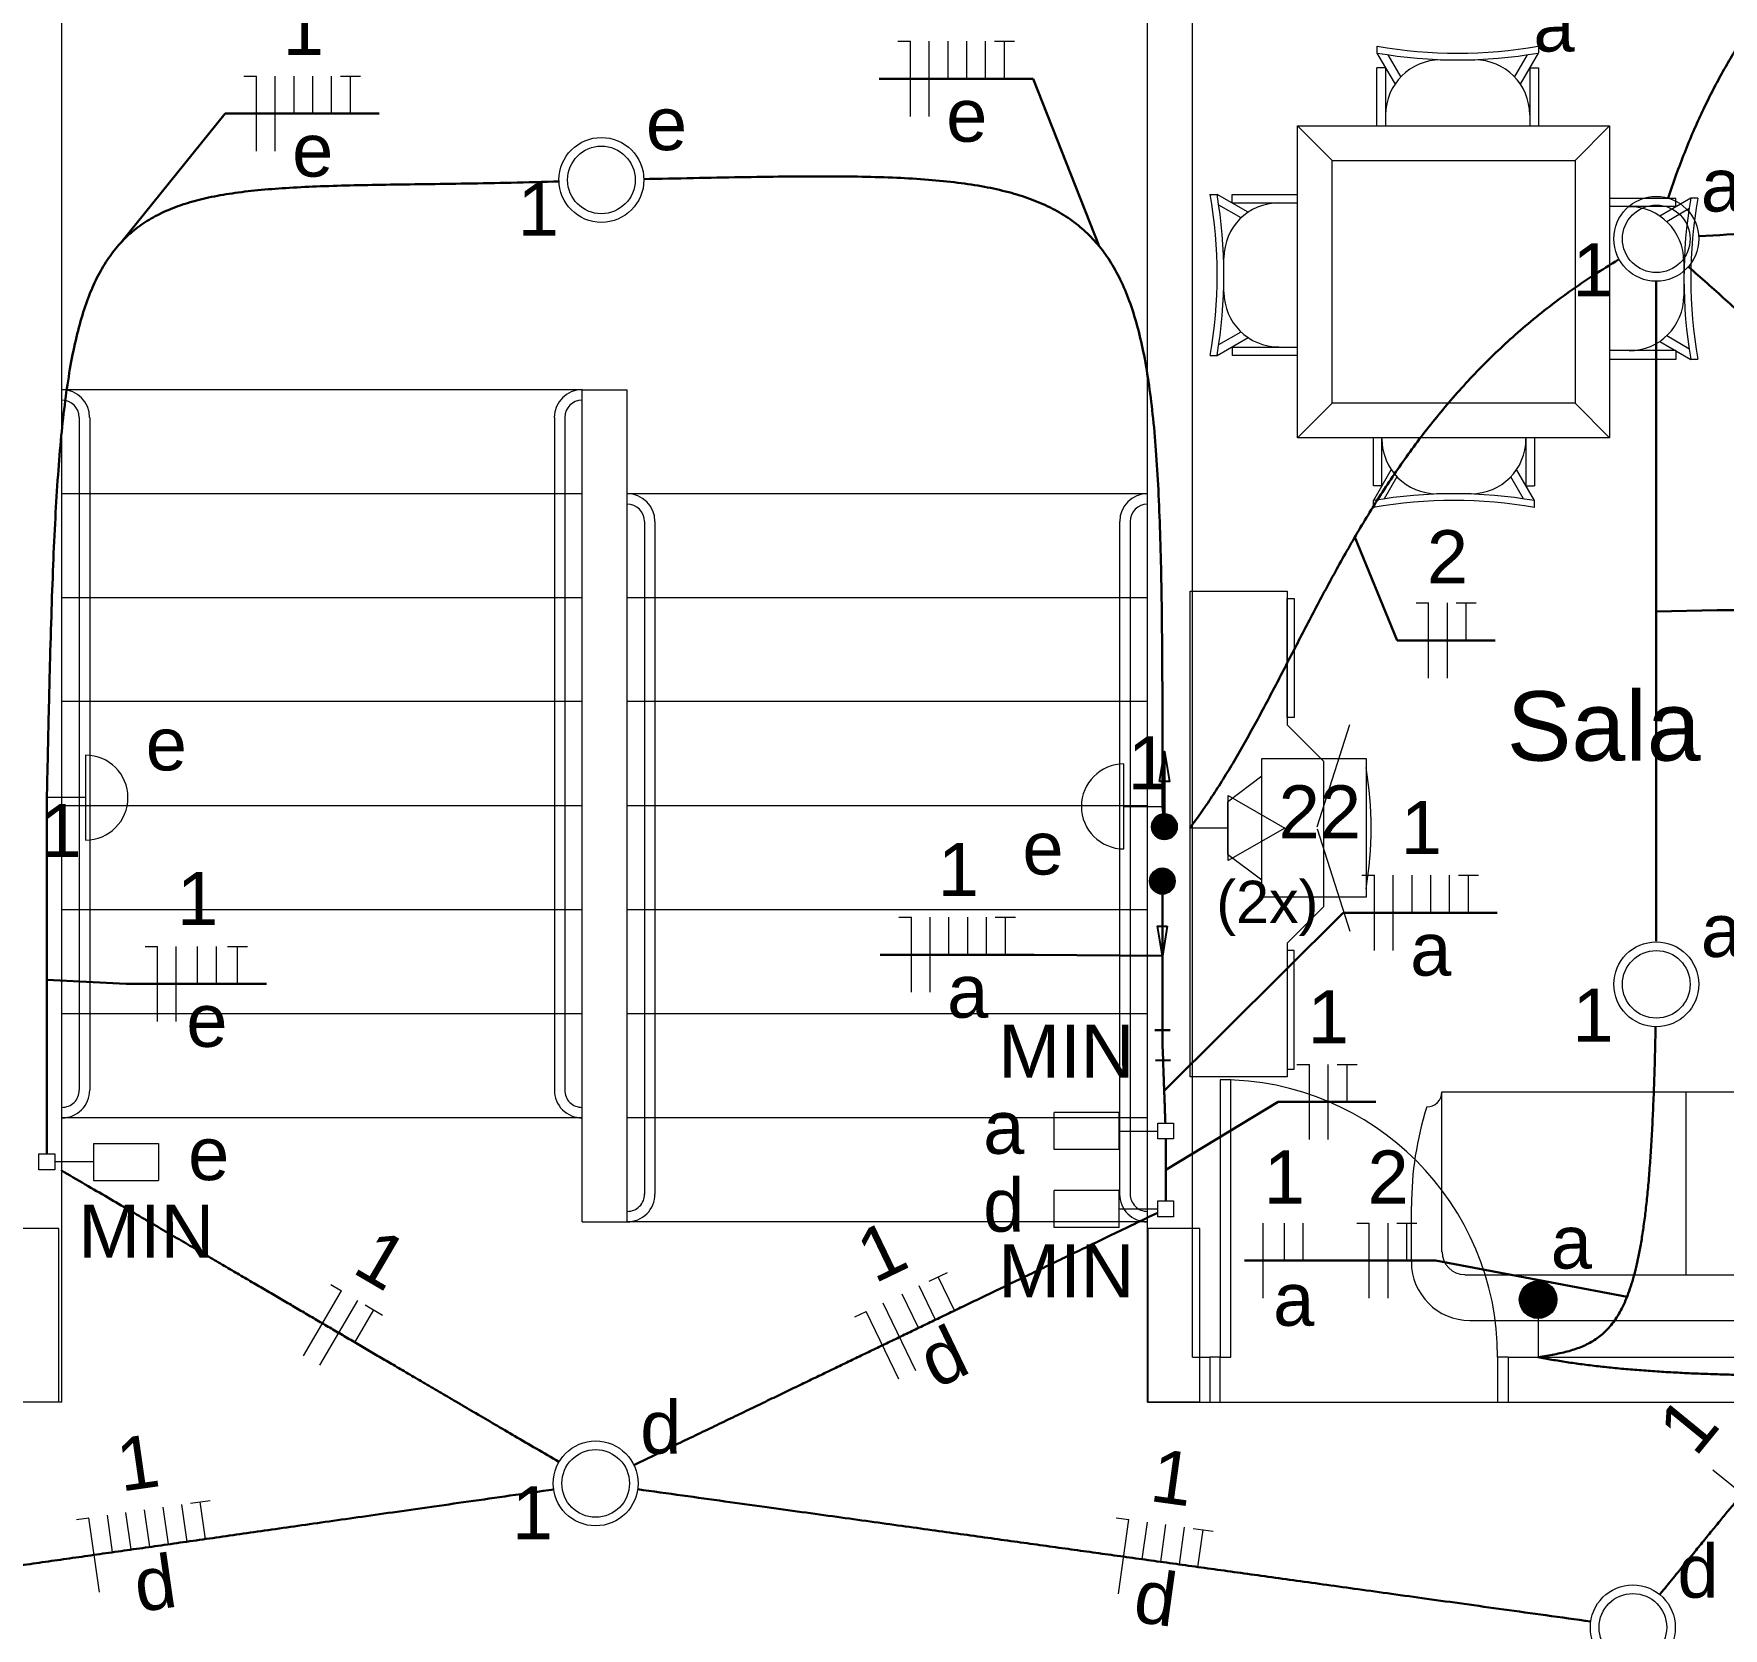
# Model space of a CAD drawing. Header units: inches. Extents: x -3 to 923, y -103 to 154.
# Drawn here: x 183.92 to 189.54, y 28.77 to 34.08 of the extents above; entities that cross this region are included whole.
import ezdxf
from ezdxf.enums import TextEntityAlignment as Align

# ---------------------------------------------------------------- set-up
doc = ezdxf.new("R2010")
doc.units = ezdxf.units.IN
doc.header["$LTSCALE"] = 10
doc.header["$MEASUREMENT"] = 0
for name, color, linetype, lineweight in [('BASE', 8, 'Continuous', 5), ('EL-Condutos', 4, 'Continuous', 30), ('EL-Fios', 9, 'Continuous', 20), ('EL-Textos fios', 2, 'Continuous', 30), ('EL-Textos pontos', 2, 'Continuous', 30), ('MOVEIS', 9, 'Continuous', 20), ('P-SIMBOL', 5, 'Continuous', 20), ('TEXTO', 2, 'Continuous', 20)]:
    doc.layers.add(name, color=color, linetype=linetype, lineweight=lineweight)
doc.styles.add('Arial', font='arial.ttf')
doc.dimstyles.get("Standard").update_dxf_attribs({"dimtxt": 0.18, "dimasz": 0.18, "dimexe": 0.18, "dimexo": 0.0625, "dimgap": 0.09, "dimtad": 0, "dimtih": 1, "dimtoh": 1, "dimdec": 4, "dimzin": 0, "dimdsep": 46, "dimtxsty": 'Standard', "dimcen": 0.09, "dimadec": 0, "dimazin": 0, "dimtfac": 1, "dimtdec": 4, "dimtofl": 0, "dimtmove": 0, "dimatfit": 3, "dimfxl": 0, "dimtolj": 1, "dimtzin": 0, "dimarcsym": 0})

msp = doc.modelspace()

# ---------------------------------------------------------------- hatches: boundary and pattern name
at = {"layer": 'P-SIMBOL', "linetype": 'Continuous'}
for points in [[(188.8654037048734, 29.86328041489283), (188.9279037048734, 29.86327691489283), (188.9279037048734, 29.92577691489283), (188.9182037048734, 29.92527341489282), (188.9012537048734, 29.91978041489283), (188.8907537048734, 29.91378341489283), (188.8827537048734, 29.90677991489282), (188.8747537048734, 29.89628191489282), (188.8686037048734, 29.88328141489282), (188.8657537048734, 29.87028091489282), (188.8659037048734, 29.86327691489283)], [(188.9904037048734, 29.86328041489283), (188.9279037048734, 29.86327691489283), (188.9279037048734, 29.92577691489283), (188.9375537048734, 29.92527341489282), (188.9545037048734, 29.91978041489283), (188.9650037048734, 29.91378341489283), (188.9730037048734, 29.90677991489282), (188.9810037048734, 29.89628191489282), (188.9871537048734, 29.88328141489282), (188.9900037048734, 29.87028091489282), (188.9898537048734, 29.86327691489283)], [(188.8654037048734, 29.86327341489282), (188.9279037048734, 29.86327691489283), (188.9279037048734, 29.80077691489283), (188.9182037048734, 29.80128041489283), (188.9012537048734, 29.80677341489282), (188.8907537048734, 29.81277041489282), (188.8827537048734, 29.81977391489282), (188.8747537048734, 29.83027241489282), (188.8686037048734, 29.84327291489283), (188.8657537048734, 29.85627291489283), (188.8659037048734, 29.86327691489283)], [(188.9904037048734, 29.86327341489282), (188.9279037048734, 29.86327691489283), (188.9279037048734, 29.80077691489283), (188.9375537048734, 29.80128041489283), (188.9545037048734, 29.80677341489282), (188.9650037048734, 29.81277041489282), (188.9730037048734, 29.81977391489282), (188.9810037048734, 29.83027241489282), (188.9871537048734, 29.84327291489283), (188.9900037048734, 29.85627291489283), (188.9898537048734, 29.86327691489283)]]:
    msp.add_hatch(color=256, dxfattribs=at).paths.add_polyline_path(points)

# ---------------------------------------------------------------- linework, layer by layer
at = {"layer": 'BASE'}
for p, q in [((184.0167787048734, 29.52226741489282), (184.0167787048734, 34.63376741489283)), ((187.6282787048734, 29.52226741489282), (187.6282787048734, 34.63376741489283)), ((187.7782787048734, 29.67226741489283), (187.7782787048734, 34.63376741489283)), ((185.7472787048734, 32.89126741489282), (184.0167787048734, 32.89126741489282)), ((185.7472787048734, 30.12226741489282), (185.7472787048734, 32.89126741489282)), ((185.7472787048734, 32.89126741489282), (185.8972787048734, 32.89126741489282)), ((185.8972787048734, 30.12226741489282), (185.8972787048734, 32.89126741489282)), ((184.0742787048734, 32.79926741489282), (184.0742787048734, 30.56076741489283)), ((184.1092787048734, 32.79926741489282), (184.1092787048734, 30.56076741489283)), ((185.6552787048734, 32.79926741489282), (185.6552787048734, 30.56076741489283)), ((185.6897787048734, 32.79926741489282), (185.6897787048734, 30.56076741489283)), ((185.7472787048734, 32.54526741489283), (184.0167787048734, 32.54526741489283)), ((187.6282787048734, 32.54526741489283), (185.8972787048734, 32.54526741489283)), ((185.9552787048734, 32.45276741489283), (185.9552787048734, 30.21476741489283)), ((185.9897787048734, 32.45276741489283), (185.9897787048734, 30.21476741489283)), ((187.5357787048734, 32.45276741489283), (187.5357787048734, 30.21476741489283)), ((187.5702787048734, 32.45276741489283), (187.5702787048734, 30.21476741489283)), ((185.7472787048734, 32.19926741489282), (184.0167787048734, 32.19926741489282)), ((187.6282787048734, 32.19926741489282), (185.8972787048734, 32.19926741489282)), ((185.7472787048734, 31.85326741489283), (184.0167787048734, 31.85326741489283)), ((187.6282787048734, 31.85326741489283), (185.8972787048734, 31.85326741489283)), ((185.7472787048734, 31.50676741489282), (184.0167787048734, 31.50676741489282)), ((187.6282787048734, 31.50676741489282), (185.8972787048734, 31.50676741489282)), ((185.7472787048734, 31.16076741489282), (184.0167787048734, 31.16076741489282)), ((187.6282787048734, 31.16076741489282), (185.8972787048734, 31.16076741489282)), ((185.7472787048734, 30.81476741489283), (184.0167787048734, 30.81476741489283)), ((187.6282787048734, 30.81476741489283), (185.8972787048734, 30.81476741489283)), ((185.7472787048734, 30.46826741489282), (184.0167787048734, 30.46826741489282)), ((187.6282787048734, 30.46826741489282), (185.8972787048734, 30.46826741489282)), ((185.7472787048734, 30.12226741489282), (185.8972787048734, 30.12226741489282)), ((187.6282787048734, 30.12226741489282), (185.8972787048734, 30.12226741489282)), ((187.7782787048734, 29.67226741489283), (187.8357787048734, 29.67226741489283)), ((187.8357787048734, 29.67226741489283), (187.8357787048734, 29.52226741489282)), ((188.8282787048734, 29.67226741489283), (190.8647787048734, 29.67226741489283)), ((188.8282787048734, 29.67226741489283), (188.8282787048734, 29.52226741489282)), ((184.0167787048734, 29.52226741489282), (183.8092787048734, 29.52226741489282)), ((187.6282787048734, 29.52226741489282), (187.8357787048734, 29.52226741489282)), ((187.8357787048734, 29.52226741489282), (188.8282787048734, 29.52226741489282)), ((188.8282787048734, 29.52226741489282), (190.8647787048734, 29.52226741489282))]:
    msp.add_line(p, q, dxfattribs=at)
at = {"layer": 'BASE', "linetype": 'Continuous'}
msp.add_lwpolyline([(187.8702787048734, 29.67226741489283), (187.9052787048734, 29.67226741489283), (187.9052787048734, 30.59526741489282), (187.8702787048734, 30.59526741489282), (187.8702787048734, 29.67226741489283), (187.8702787048734, 29.67226741489283)], close=True, dxfattribs=at)
at = {"layer": 'BASE'}
for points in [[(183.8332787048734, 29.52326741489282), (183.9197787048734, 29.52326741489282), (184.0062787048734, 29.52326741489282), (184.0062787048734, 29.81176741489283), (184.0062787048734, 30.10026741489283), (183.9197787048734, 30.10026741489283), (183.8332787048734, 30.10026741489283), (183.8332787048734, 29.81176741489283), (183.8332787048734, 29.52326741489282), (183.8332787048734, 29.52326741489282)], [(187.6292787048734, 29.52326741489282), (187.7157787048734, 29.52326741489282), (187.8022787048734, 29.52326741489282), (187.8022787048734, 29.81176741489283), (187.8022787048734, 30.10026741489283), (187.7157787048734, 30.10026741489283), (187.6292787048734, 30.10026741489283), (187.6292787048734, 29.81176741489283), (187.6292787048734, 29.52326741489282), (187.6292787048734, 29.52326741489282)]]:
    msp.add_lwpolyline(points, close=True, dxfattribs=at)
at = {"layer": 'BASE', "linetype": 'Continuous'}
for points in [[(187.8357787048734, 29.52226741489282), (187.8702787048734, 29.52226741489282), (187.8702787048734, 29.67226741489283), (187.8357787048734, 29.67226741489283)], [(188.8282787048734, 29.67226741489283), (188.7932787048734, 29.67226741489283), (188.7932787048734, 29.52226741489282), (188.8282787048734, 29.52226741489282)]]:
    msp.add_lwpolyline(points, dxfattribs=at)
at = {"layer": 'BASE'}
for centre, radius, start, end in [((184.0167787048734, 32.79926741489282), 0.092304, 0, 90), ((185.7472787048734, 32.79926741489282), 0.092304, 90, 180), ((184.0167787048734, 32.79926741489282), 0.05769, 2.442665995363981e-11, 90), ((185.7472787048734, 32.79926741489282), 0.05769, 90, 180), ((185.8972787048734, 32.45276741489283), 0.092304, 0, 90), ((187.6282787048734, 32.45276741489283), 0.092304, 90, 180), ((185.8972787048734, 32.45276741489283), 0.05769, 2.442665995363981e-11, 90), ((187.6282787048734, 32.45276741489283), 0.05769, 90, 180), ((184.0172787048734, 30.56026741489283), 0.0571115, 269.4169999999993, 0.583318999999998), ((184.0172787048734, 30.56026741489283), 0.0920005, 269.8100000000005, 0.1895310000000062), ((185.7472787048734, 30.56026741489283), 0.0920005, 179.8099999999999, 270.1899999999995), ((185.7467787048734, 30.56026741489283), 0.0571115, 179.417, 270.5830000000008), ((185.8977787048734, 30.21426741489282), 0.0920005, 269.8100000000005, 0.1895310000000062), ((185.8982787048734, 30.21426741489282), 0.0571115, 269.4169999999993, 0.583318999999998), ((187.6277787048734, 30.21426741489282), 0.0920005, 179.8099999999999, 270.1899999999995), ((187.6277787048734, 30.21426741489282), 0.0571115, 179.417, 270.5830000000008)]:
    msp.add_arc(centre, radius, start, end, dxfattribs=at)
at = {"layer": 'BASE', "linetype": 'Continuous'}
msp.add_arc((187.8702787048734, 29.67226741489283), 0.92304, 0, 90, dxfattribs=at)
at = {"layer": 'EL-Condutos'}
for p, q in [((187.6847237048734, 31.43720241489282), (187.6847237048734, 31.68720241489282)), ((187.6782787048734, 31.50454241489282), (187.6847237048734, 31.43720241489282)), ((187.6782437048734, 30.75965741489281), (187.6779037048734, 31.25621241489281)), ((187.6779037048734, 31.25621241489281), (187.6779037048734, 31.00621241489281))]:
    msp.add_line(p, q, dxfattribs=at)
at = {"layer": 'EL-Condutos', "linetype": 'Continuous'}
for p, q in [((187.6532437048734, 30.75964241489282), (187.7032437048734, 30.75967741489282)), ((187.6782787048734, 30.70965741489282), (187.6782437048734, 30.75965741489281)), ((187.6782787048734, 30.70965741489282), (187.6801287048734, 30.65969241489282)), ((187.7051137048734, 30.66061741489283), (187.6551437048734, 30.65876741489282))]:
    msp.add_line(p, q, dxfattribs=at)
at = {"layer": 'EL-Condutos', "const_width": 0.0416666499999999}
for points in [[(187.7055570298734, 31.43720241489282, 1), (187.6638903798734, 31.43720241489282, 1)], [(187.6987370298734, 31.25621241489281, 1), (187.6570703798734, 31.25621241489281, 1)]]:
    msp.add_lwpolyline(points, format="xyb", close=True, dxfattribs=at)
at = {"layer": 'EL-Condutos'}
for centre in [(187.6847237048734, 31.43720241489282), (187.6779037048734, 31.25621241489281)]:
    msp.add_circle(centre, 0.0416666499999999, dxfattribs=at)
at = {"layer": 'EL-Condutos', "linetype": 'Continuous'}
for points in [[(189.3610504509946, 33.52931113616396), (189.3875492821994, 33.60706474523707), (189.4154783001439, 33.68111336599883), (189.4447079458976, 33.7516024768792), (189.4751086605304, 33.81867755630816), (189.5065508851119, 33.88248408271571), (189.5389050607119, 33.9431675345318), (189.5720416284001, 34.00087339018641), (189.6058310292462, 34.05574712810953), (189.64014370432, 34.10793422673112), (189.6748500946912, 34.15758016448117), (189.7098206414296, 34.20483041978966), (189.7449257856048, 34.24983047108655), (189.7800359682865, 34.29272579680182), (189.8150216305446, 34.33366187536546), (189.8497532134488, 34.37278418520743), (189.8841011580687, 34.41023820475773), (189.9179359054741, 34.4461694124463), (189.9511278967347, 34.48072328670315), (189.9835475729203, 34.51404530595823), (190.0150653751005, 34.54628094864155), (190.0455517443452, 34.57757569318306), (190.0748771217241, 34.60807501801274), (190.1029119483068, 34.63792440156057), (190.1295266651631, 34.66726932225653), (190.1545917133627, 34.69625525853059), (190.1779775339754, 34.72502768881273), (190.1995545680709, 34.75373209153293), (190.2191932567189, 34.78251394512116), (190.2367640409891, 34.8115187280074), (190.2521373619514, 34.84089191862163)], [(185.6718576171978, 33.58451004847868), (185.5117958858231, 33.58024606848278), (185.3623815578005, 33.57740068399667), (185.2232365918913, 33.57534834396606), (185.0939829468566, 33.57346349733665), (184.9742425814577, 33.57112059305413), (184.863637454456, 33.5676940800642), (184.7617895246127, 33.56255840731255), (184.6683207506891, 33.55508802374487), (184.5828530914465, 33.54465737830688), (184.5050085056461, 33.53064091994426), (184.4344089520492, 33.51241309760272), (184.3706763894171, 33.48934836022794), (184.313432776511, 33.46082115676562), (184.2623000720924, 33.42620593616145), (184.2169002349223, 33.38487714736115), (184.1768552237621, 33.33620923931039), (184.1417869973731, 33.27957666095489), (184.1113175145166, 33.21435386124034), (184.0850687339538, 33.13991528911242), (184.0626626144459, 33.05563539351684), (184.0437211147544, 32.96088862339928), (184.0278661936404, 32.85504942770547), (184.0147198098652, 32.73749225538108), (184.0039039221901, 32.60759155537181), (183.9950404893765, 32.46472177662338), (183.9877514701854, 32.30825736808144), (183.9816588233784, 32.13757277869173), (183.9763845077165, 31.95204245739993), (183.9715504819611, 31.75104085315172), (183.9667787048734, 31.53394241489282)], [(185.9511358094961, 33.592133293302), (186.1181569243046, 33.59551584003447), (186.2740475626763, 33.59850164007652), (186.4191915341433, 33.60059402286903), (186.5539726482382, 33.60129631785287), (186.678774714493, 33.60011185446891), (186.7939815424402, 33.59654396215802), (186.8999769416121, 33.59009597036111), (186.9971447215409, 33.58027120851901), (187.085868691759, 33.56657300607259), (187.1665326617986, 33.54850469246276), (187.2395204411922, 33.52556959713039), (187.3052158394719, 33.49727104951631), (187.3640026661701, 33.46311237906146), (187.4162647308191, 33.42259691520667), (187.4623858429512, 33.3752279873928), (187.5027498120988, 33.32050892506078), (187.537740447794, 33.25794305765145), (187.5677415595693, 33.18703371460568), (187.5931369569568, 33.10728422536434), (187.6143104494891, 33.01819791936833), (187.6316458466982, 32.9192781260585), (187.6455269581166, 32.81002817487574), (187.6563375932766, 32.68995139526092), (187.6644615617104, 32.5585511166549), (187.6702826729504, 32.41533066849857), (187.6741847365288, 32.25979338023281), (187.676551561978, 32.09144258129848), (187.6777669588303, 31.90978160113644), (187.678214736618, 31.71431376918761), (187.6782787048734, 31.50454241489282)], [(189.4631631325368, 33.4020356367281), (189.6489264022549, 33.41266767079214), (189.825997903122, 33.4220029231481), (189.9946802186572, 33.43005733503681), (190.1552759323795, 33.43684684769912), (190.3080876278081, 33.44238740237583), (190.4534178884619, 33.44669494030779), (190.59156929786, 33.44978540273582), (190.7228444395215, 33.45167473090076), (190.8475458969654, 33.45237886604344), (190.9659762537108, 33.45191374940468), (191.0784380932767, 33.45029532222533), (191.1852339991822, 33.44753952574619), (191.2866665549463, 33.44366230120813), (191.3830383440882, 33.43867958985195), (191.4746519501267, 33.43260733291849), (191.5618099565812, 33.42546147164858), (191.6448149469704, 33.41725794728305), (191.7239695048136, 33.40801270106275), (191.7995762136297, 33.39774167422847), (191.8719376569379, 33.38646080802107), (191.9413564182572, 33.37418604368138), (192.0081350811066, 33.36093332245022), (192.0725762290052, 33.34671858556842), (192.134982445472, 33.33155777427682), (192.1956563140262, 33.31546682981624), (192.2549004181867, 33.29846169342753), (192.3130173414726, 33.28055830635149), (192.370309667403, 33.26177260982898), (192.4270799794969, 33.24212054510081), (192.4836308612734, 33.22161805340782)], [(189.195854016803, 33.32425056843321), (189.1118249513324, 33.27204375748572), (189.0322972462424, 33.21777894559082), (188.9570581441159, 33.16159651491282), (188.8858948875358, 33.10363684761601), (188.8185947190851, 33.04404032586466), (188.7549448813465, 32.98294733182306), (188.6947326169032, 32.92049824765549), (188.6377451683379, 32.85683345552626), (188.5837697782336, 32.79209333759962), (188.5325936891732, 32.72641827603989), (188.4840041437396, 32.65994865301133), (188.4377883845158, 32.59282485067823), (188.3937336540846, 32.52518725120489), (188.351627195029, 32.45717623675559), (188.3112562499318, 32.38893218949461), (188.272408061376, 32.32059549158623), (188.2348698719446, 32.25230652519475), (188.1984289242203, 32.18420567248445), (188.1628724607862, 32.11643331561962), (188.1279877242251, 32.04912983676454), (188.09356195712, 31.98243561808349), (188.0593824020538, 31.91649104174076), (188.0252363016094, 31.85143648990064), (187.9909108983697, 31.78741234472741), (187.9561934349176, 31.72455898838537), (187.920871153836, 31.66301680303879), (187.8847312977079, 31.60292617085196), (187.8475611091161, 31.54442747398917), (187.8091478306437, 31.48766109461469), (187.7692787048734, 31.43276741489283)], [(189.4281330726453, 33.30016613891211), (189.5517206032933, 33.19046637646315), (189.6681259935324, 33.08478598108118), (189.7775592805031, 32.98305036396701), (189.8802305013459, 32.88518493632145), (189.9763496932015, 32.79111510934533), (190.0661268932104, 32.70076629423946), (190.1497721385132, 32.61406390220464), (190.2274954662504, 32.53093334444171), (190.2995069135626, 32.45130003215146), (190.3660165175903, 32.37508937653473), (190.4272343154742, 32.30222678879232), (190.4833703443547, 32.23263768012505), (190.5346346413724, 32.16624746173373), (190.5812372436679, 32.10298154481919), (190.6233881883818, 32.04276534058224), (190.6612975126546, 31.98552426022368), (190.6951752536269, 31.93118371494435), (190.7252314484392, 31.87966911594505), (190.751676134232, 31.83090587442659), (190.7747193481461, 31.7848194015898), (190.7945711273219, 31.74133510863549), (190.8114415088999, 31.70037840676447), (190.8255405300208, 31.66187470717757), (190.837078227825, 31.62574942107559), (190.8462646394533, 31.59192795965935), (190.853309802046, 31.56033573412967), (190.8584237527438, 31.53089815568736), (190.8618165286873, 31.50354063553324), (190.863698167017, 31.47818858486812), (190.8642787048734, 31.45476741489282)], [(189.3210287048734, 31.05569238289283), (189.3210287048734, 31.15789488443119), (189.3210287048734, 31.25408755850646), (189.3210287048734, 31.34469967850882), (189.3210287048734, 31.43016051782853), (189.3210287048734, 31.51089934985579), (189.3210287048734, 31.58734544798083), (189.3210287048734, 31.65992808559386), (189.3210287048734, 31.72907653608512), (189.3210287048734, 31.79522007284482), (189.3210287048734, 31.8587879692632), (189.3210287048734, 31.92020949873046), (189.3210287048734, 31.97991393463683), (189.3210287048734, 32.03833055037253), (189.3210287048734, 32.09588861932779), (189.3210287048734, 32.15301741489283), (189.3210287048734, 32.21014621045786), (189.3210287048734, 32.26770427941312), (189.3210287048734, 32.32612089514883), (189.3210287048734, 32.38582533105519), (189.3210287048734, 32.44724686052245), (189.3210287048734, 32.51081475694082), (189.3210287048734, 32.57695829370053), (189.3210287048734, 32.64610674419178), (189.3210287048734, 32.71868938180482), (189.3210287048734, 32.79513547992986), (189.3210287048734, 32.87587431195712), (189.3210287048734, 32.96133515127683), (189.3210287048734, 33.05194727127919), (189.3210287048734, 33.14813994535445), (189.3210287048734, 33.25034244689282)], [(183.9667787048734, 30.34852564819505), (183.9667787048734, 30.4046078681599), (183.9667787048734, 30.4571445312382), (183.9667787048734, 30.50639309245788), (183.9667787048734, 30.55261100684687), (183.9667787048734, 30.5960557294331), (183.9667787048734, 30.63698471524451), (183.9667787048734, 30.67565541930902), (183.9667787048734, 30.71232529665457), (183.9667787048734, 30.74725180230908), (183.9667787048734, 30.78069239130051), (183.9667787048734, 30.81290451865675), (183.9667787048734, 30.84414563940577), (183.9667787048734, 30.87467320857547), (183.9667787048734, 30.90474468119382), (183.9667787048734, 30.93461751228871), (183.9667787048734, 30.9645491568881), (183.9667787048734, 30.9947970700199), (183.9667787048734, 31.02561870671207), (183.9667787048734, 31.05727152199252), (183.9667787048734, 31.09001297088919), (183.9667787048734, 31.12410050843), (183.9667787048734, 31.15979158964291), (183.9667787048734, 31.19734366955582), (183.9667787048734, 31.23701420319668), (183.9667787048734, 31.2790606455934), (183.9667787048734, 31.32374045177394), (183.9667787048734, 31.37131107676623), (183.9667787048734, 31.42202997559818), (183.9667787048734, 31.47615460329773), (183.9667787048734, 31.53394241489282)], [(189.3187731458394, 30.77302394090907), (189.3165727974181, 30.6774693284097), (189.3138832860238, 30.58779293902922), (189.3106770074459, 30.50379990941597), (189.3069263574737, 30.4252953762183), (189.3026037318967, 30.35208447608453), (189.2976815265042, 30.283972345663), (189.2921321370857, 30.22076412160205), (189.2859279594305, 30.16226494055001), (189.2790413893281, 30.10827993915522), (189.2714448225678, 30.05861425406602), (189.2631106549389, 30.01307302193074), (189.2540112822311, 29.97146137939772), (189.2441191002335, 29.9335844631153), (189.2334065047356, 29.8992474097318), (189.2218458915268, 29.86825535589557), (189.2094096563965, 29.84041343825495), (189.196070195134, 29.81552679345826), (189.1817999035289, 29.79340055815385), (189.1665711773704, 29.77383986899005), (189.150356412448, 29.7566498626152), (189.133128004551, 29.74163567567764), (189.1148583494688, 29.72860244482569), (189.0955198429909, 29.7173553067077), (189.0750848809067, 29.70769939797201), (189.0535258590054, 29.69943985526695), (189.0308151730766, 29.69238181524084), (189.0069252189096, 29.68633041454205), (188.9818283922938, 29.68109078981889), (188.9554970890186, 29.6764680777197), (188.9279037048734, 29.67226741489283)], [(187.6878738005746, 30.45049352104083), (187.6868047696502, 30.47937232330393), (187.6859010099554, 30.50378624907036), (187.6851508054426, 30.52405181462136), (187.6845424400644, 30.54048553623825), (187.6840641977732, 30.55340393020231), (187.6837043625217, 30.5631235127948), (187.6834512182621, 30.56996080029704), (187.6832930489472, 30.57423230899029), (187.6832181385294, 30.57625455515584), (187.6832147709611, 30.576344055075), (187.683271230195, 30.57481732502903), (187.6833758001835, 30.57199088129923), (187.683516764879, 30.56818124016688), (187.6836824082343, 30.56370491791326), (187.6838610142017, 30.55887843081966), (187.6840408667337, 30.55401829516737), (187.6842102497828, 30.54944102723768), (187.6843574473016, 30.54546314331186), (187.6844707432426, 30.54240115967121), (187.6845384215582, 30.54057159259702), (187.6845487662011, 30.54029095837056), (187.6844900611236, 30.54187577327313), (187.6843505902783, 30.54564255358601), (187.6841186376177, 30.55190781559048), (187.6837824870944, 30.56098807556783), (187.6833304226607, 30.57319984979935), (187.6827507282693, 30.58885965456632), (187.6820316878726, 30.60828400615003), (187.6811615854231, 30.63178942083178), (187.6801287048734, 30.65969241489282)], [(187.6888387048734, 30.39790715512123), (187.6888387048734, 30.3886145678461), (187.6888387048734, 30.37982300221095), (187.6888387048734, 30.37149667095579), (187.6888387048734, 30.3635997868206), (187.6888387048734, 30.3560965625454), (187.6888387048734, 30.34895121087018), (187.6888387048734, 30.34212794453497), (187.6888387048734, 30.33559097627972), (187.6888387048734, 30.32930451884447), (187.6888387048734, 30.32323278496921), (187.6888387048734, 30.31733998739394), (187.6888387048734, 30.31159033885866), (187.6888387048734, 30.30594805210339), (187.6888387048734, 30.30037733986811), (187.6888387048734, 30.29484241489283), (187.6888387048734, 30.28930748991755), (187.6888387048734, 30.28373677768226), (187.6888387048734, 30.27809449092697), (187.6888387048734, 30.2723448423917), (187.6888387048734, 30.26645204481643), (187.6888387048734, 30.26038031094117), (187.6888387048734, 30.25409385350592), (187.6888387048734, 30.24755688525069), (187.6888387048734, 30.24073361891546), (187.6888387048734, 30.23358826724024), (187.6888387048734, 30.22608504296504), (187.6888387048734, 30.21818815882986), (187.6888387048734, 30.20986182757468), (187.6888387048734, 30.20107026193955), (187.6888387048734, 30.19177767466442)], [(185.6704766931291, 29.3231913692067), (185.5950319240914, 29.36740605777726), (185.5240844035234, 29.40898511828239), (185.4573019079412, 29.448123251986), (185.3943522138609, 29.48501516015206), (185.3349030977986, 29.51985554404447), (185.2786223362706, 29.55283910492716), (185.2251777057929, 29.58416054406405), (185.1742369828818, 29.61401456271908), (185.1254679440533, 29.64259586215617), (185.0785383658236, 29.67009914363925), (185.0331160247088, 29.69671910843225), (184.9888686972252, 29.72265045779909), (184.9454641598888, 29.7480878930037), (184.9025701892159, 29.77322611531), (184.8598545617224, 29.79825982598193), (184.8169850539246, 29.82338372628342), (184.7736294423387, 29.84879251747837), (184.7294555034808, 29.87468090083074), (184.684131013867, 29.90124357760445), (184.6373237500134, 29.9286752490634), (184.5887014884363, 29.95717061647154), (184.5379320056518, 29.98692438109281), (184.4846830781759, 30.01813124419111), (184.428622482525, 30.05098590703037), (184.3694179952151, 30.08568307087454), (184.3067373927623, 30.12241743698752), (184.2402484516828, 30.16138370663326), (184.1696189484927, 30.20277658107567), (184.0945166597083, 30.24679076157868), (184.0146093618456, 30.29362094940623)], [(187.6627559192069, 30.1526918077963), (187.5839035460268, 30.11470399905015), (187.5090015806553, 30.07861933703177), (187.4377804947471, 30.04430797388406), (187.3699707599568, 30.01164006174993), (187.305302847939, 29.9804857527723), (187.2435072303483, 29.95071519909405), (187.1843143788392, 29.92219855285812), (187.1274547650664, 29.89480596620741), (187.0726588606844, 29.86840759128482), (187.0196571373479, 29.84287358023326), (186.9681800667115, 29.81807408519565), (186.9179581204297, 29.79387925831489), (186.8687217701572, 29.77015925173387), (186.8202014875484, 29.74678421759553), (186.7721277442582, 29.72362430804276), (186.7242310119409, 29.70054967521848), (186.6762417622513, 29.67743047126558), (186.6278904668439, 29.654136848327), (186.5789075973733, 29.6305389585456), (186.5290236254941, 29.60650695406433), (186.4779690228609, 29.58191098702609), (186.4254742611283, 29.55662120957378), (186.371269811951, 29.5305077738503), (186.3150861469834, 29.50344083199857), (186.2566537378802, 29.47529053616151), (186.1957030562959, 29.44592703848201), (186.1319645738853, 29.41522049110299), (186.0651687623028, 29.38304104616735), (185.9950460932031, 29.34925885581799), (185.9213270382408, 29.31374407219784)], [(188.9279037048734, 29.67226741489283), (188.9739954706141, 29.66348196155949), (189.022922497466, 29.65544137489282), (189.0744248798734, 29.64813076489283), (189.1282427122808, 29.64153524155949), (189.1841160891327, 29.63563991489282), (189.2417851048734, 29.63042989489282), (189.3009898539475, 29.62589029155949), (189.3614704307993, 29.62200621489282), (189.4229669298734, 29.61876277489283), (189.4852194456141, 29.61614508155949), (189.547968072466, 29.61413824489282), (189.6109529048734, 29.61272737489283), (189.6739140372808, 29.61189758155949), (189.7365915641327, 29.61163397489283), (189.7987255798734, 29.61192166489283), (189.8600561789475, 29.61274576155949), (189.9203234557993, 29.61409137489283), (189.9792675048734, 29.61594361489282), (190.0366284206141, 29.61828759155949), (190.092146297466, 29.62110841489282), (190.1455612298734, 29.62439119489283), (190.1966133122808, 29.62812104155949), (190.2450426391327, 29.63228306489282), (190.2905893048734, 29.63686237489283), (190.3329934039475, 29.64184408155949), (190.3719950307993, 29.64721329489283), (190.4073342798734, 29.65295512489283), (190.4387512456141, 29.65905468155949), (190.465986022466, 29.66549707489283), (190.4887787048734, 29.67226741489283)], [(189.3329792358852, 28.88259077251664), (189.3557868454519, 28.91046821735472), (189.3773555995946, 28.93683138057544), (189.3977834401768, 28.96179996640547), (189.4171683090621, 28.9854936790714), (189.4356081481139, 29.00803222279987), (189.4532008991957, 29.02953530181753), (189.4700445041709, 29.05012262035098), (189.486236904903, 29.06991388262688), (189.5018760432556, 29.08902879287183), (189.517059861092, 29.10758705531248), (189.5318863002759, 29.12570837417545), (189.5464533026705, 29.14351245368736), (189.5608588101395, 29.16111899807487), (189.5752007645463, 29.17864771156459), (189.5895771077543, 29.19621829838316), (189.6040857816271, 29.2139504627572), (189.6188247280281, 29.23196390891333), (189.6338918888208, 29.25037834107819), (189.6493852058687, 29.26931346347843), (189.6654026210353, 29.28888898034064), (189.682042076184, 29.30922459589149), (189.6994015131783, 29.33044001435758), (189.7175788738816, 29.35265493996556), (189.7366721001576, 29.37598907694203), (189.7567791338696, 29.40056212951366), (189.7779979168811, 29.42649380190706), (189.8004263910557, 29.45390379834885), (189.8241624982566, 29.48291182306568), (189.8493041803476, 29.51363758028415), (189.875949379192, 29.54620077423094)], [(182.5308261591404, 28.78670900923134), (182.6780185706313, 28.80769204160974), (182.8163014623516, 28.82740497731101), (182.9463112281459, 28.84593853805731), (183.0686842618587, 28.86338344557083), (183.1840569573346, 28.87983042157371), (183.2930657084183, 28.89537018778812), (183.3963469089542, 28.91009346593621), (183.494536952787, 28.92409097774015), (183.5882722337612, 28.93745344492208), (183.6781891457215, 28.95027158920419), (183.7649240825124, 28.96263613230863), (183.8491134379784, 28.97463779595755), (183.9313936059642, 28.98636730187312), (184.0124009803144, 28.99791537177748), (184.0927719548734, 29.00937272739283), (184.173142923486, 29.02083009044129), (184.2541502799966, 29.03237818264505), (184.3364304182499, 29.04410772572624), (184.4206197320904, 29.05610944140705), (184.5073546153628, 29.06847405140962), (184.5972714619115, 29.08129227745613), (184.6910066655813, 29.09465484126872), (184.7891966202165, 29.10865246456956), (184.8924777196619, 29.1233758690808), (185.001486357762, 29.13891577652463), (185.1168589283615, 29.15536290862318), (185.2392318253047, 29.17280798709861), (185.3692414424364, 29.19134173367308), (185.5075241736012, 29.21105487006878), (185.6547164126436, 29.23203811800785)], [(185.9323548328431, 29.23226914313614), (186.0817625431252, 29.2115326983623), (186.2221266465314, 29.19205142619931), (186.354093117105, 29.17373567199165), (186.4783079288896, 29.15649578108375), (186.5954170559286, 29.14024209882004), (186.7060664722655, 29.124884970545), (186.8109021519437, 29.11033474160305), (186.9105700690068, 29.09650175733866), (187.0057161974981, 29.08329636309625), (187.0969865114611, 29.0706289042203), (187.1850269849393, 29.05840972605523), (187.2704835919762, 29.04654917394551), (187.3540023066152, 29.03495759323556), (187.4362291028998, 29.02354532926985), (187.5178099548734, 29.01222272739282), (187.5993908365795, 29.00090013294893), (187.6816177220616, 28.98948789128259), (187.7651365853632, 28.97789634773828), (187.8505934005276, 28.96603584766045), (187.9386341415984, 28.95381673639352), (188.029904782619, 28.94114935928197), (188.1250512976329, 28.92794406167022), (188.2247196606835, 28.91411118890272), (188.3295558458144, 28.89956108632393), (188.440205827069, 28.88420409927829), (188.5573155784906, 28.86795057311026), (188.6815310741229, 28.85071085316427), (188.8134982880092, 28.83239528478478), (188.9538631941931, 28.81291421331622), (189.1032717667179, 28.79217798410305)]]:
    msp.add_spline(points, degree=3, dxfattribs=at)
at = {"layer": 'EL-Fios', "color": 5}
for p, q in [((186.7981437048734, 34.05093741489281), (186.8398087048734, 34.05093741489281)), ((186.8398087048734, 33.80093741489281), (186.8398087048734, 34.05093741489281)), ((186.9023087048734, 33.80093741489281), (186.9023087048734, 34.05093741489281)), ((186.9648087048734, 33.92593741489281), (186.9648087048734, 34.05093741489281)), ((187.0273087048734, 33.92593741489281), (187.0273087048734, 34.05093741489281)), ((187.0898087048734, 33.92593741489281), (187.0898087048734, 34.05093741489281)), ((187.1189787048734, 34.05093741489281), (187.1856437048734, 34.05093741489281)), ((187.1523087048734, 33.92593741489281), (187.1523087048734, 34.05093741489281)), ((184.6223387048734, 33.93498741489282), (184.6640037048734, 33.93498741489282)), ((184.6640037048734, 33.68498741489282), (184.6640037048734, 33.93498741489282)), ((184.7265037048734, 33.68498741489282), (184.7265037048734, 33.93498741489282)), ((184.7890037048734, 33.80998741489282), (184.7890037048734, 33.93498741489282)), ((184.8515037048734, 33.80998741489282), (184.8515037048734, 33.93498741489282)), ((184.9140037048734, 33.80998741489282), (184.9140037048734, 33.93498741489282)), ((184.9431687048734, 33.93498741489282), (185.0098387048734, 33.93498741489282)), ((184.9765037048734, 33.80998741489282), (184.9765037048734, 33.93498741489282)), ((188.5219587048734, 32.18171741489282), (188.5636237048734, 32.18171741489282)), ((188.5636237048734, 31.93171741489282), (188.5636237048734, 32.18171741489282)), ((188.6261237048734, 31.93171741489282), (188.6261237048734, 32.18171741489282)), ((188.6552937048734, 32.18171741489282), (188.7219587048734, 32.18171741489282)), ((188.6886237048734, 32.05671741489282), (188.6886237048734, 32.18171741489282)), ((188.3417687048734, 31.27560241489282), (188.3834337048734, 31.27560241489282)), ((188.3834337048734, 31.02560241489282), (188.3834337048734, 31.27560241489282)), ((188.4459337048734, 31.02560241489282), (188.4459337048734, 31.27560241489282)), ((188.5084337048734, 31.15060241489282), (188.5084337048734, 31.27560241489282)), ((188.5709337048734, 31.15060241489282), (188.5709337048734, 31.27560241489282)), ((188.6334337048734, 31.15060241489282), (188.6334337048734, 31.27560241489282)), ((188.6625987048734, 31.27560241489282), (188.7292687048734, 31.27560241489282)), ((188.6959337048734, 31.15060241489282), (188.6959337048734, 31.27560241489282)), ((186.8012837048734, 31.13602241489282), (186.8429487048734, 31.13602241489282)), ((186.8429487048734, 30.88602241489282), (186.8429487048734, 31.13602241489282)), ((186.9054487048734, 30.88602241489282), (186.9054487048734, 31.13602241489282)), ((186.9679487048734, 31.01102241489282), (186.9679487048734, 31.13602241489282)), ((187.0304487048734, 31.01102241489282), (187.0304487048734, 31.13602241489282)), ((187.0929487048734, 31.01102241489282), (187.0929487048734, 31.13602241489282)), ((187.1221187048734, 31.13602241489282), (187.1887837048734, 31.13602241489282)), ((187.1554487048734, 31.01102241489282), (187.1554487048734, 31.13602241489282)), ((184.2932932048734, 31.03875741489281), (184.3349597048734, 31.03875741489281)), ((184.3349597048734, 30.78875741489281), (184.3349597048734, 31.03875741489281)), ((184.3974597048734, 30.78875741489281), (184.3974597048734, 31.03875741489281)), ((184.4680597048734, 30.91375741489281), (184.4680597048734, 31.03875741489281)), ((184.5305587048734, 30.91375741489281), (184.5305587048734, 31.03875741489281)), ((184.5678287048734, 31.03875741489281), (184.6344937048734, 31.03875741489281)), ((184.6011587048734, 30.91375741489281), (184.6011587048734, 31.03875741489281)), ((188.1257337048734, 30.64608741489282), (188.1673987048734, 30.64608741489282)), ((188.1673987048734, 30.39608741489282), (188.1673987048734, 30.64608741489282)), ((188.2298987048734, 30.39608741489282), (188.2298987048734, 30.64608741489282)), ((188.2590637048734, 30.64608741489282), (188.3257287048734, 30.64608741489282)), ((188.2923987048734, 30.52108741489282), (188.2923987048734, 30.64608741489282)), ((188.0130687048734, 29.86808391489282), (188.0130687048734, 30.11808241489283)), ((188.0836687048734, 29.99308391489282), (188.0836687048734, 30.11808241489283)), ((188.1461687048734, 29.99308391489282), (188.1461687048734, 30.11808241489283)), ((188.3244037048734, 30.11808241489283), (188.3660687048734, 30.11808241489283)), ((188.3660687048734, 29.86808391489282), (188.3660687048734, 30.11808241489283)), ((188.4285687048734, 29.86808391489282), (188.4285687048734, 30.11808241489283)), ((188.4577387048734, 30.11808241489283), (188.5244037048734, 30.11808241489283)), ((188.4910687048734, 29.99308391489282), (188.4910687048734, 30.11808241489283)), ((184.9110237048734, 29.91315591489283), (184.9469737048734, 29.89208841489283)), ((186.9231237048734, 29.79636691489283), (186.8688687048734, 29.90897991489283)), ((186.9024437048734, 29.92515441489283), (186.9625037048734, 29.95408891489282)), ((186.9867237048734, 29.82700841489282), (186.9324737048734, 29.93962141489283)), ((184.8205687048734, 29.67639941489283), (184.9469737048734, 29.89208841489283)), ((184.8744887048734, 29.64479791489282), (185.0008937048734, 29.86048691489282)), ((185.0260587048734, 29.84573991489282), (185.0835737048734, 29.81203191489283)), ((186.8574637048734, 29.62598591489282), (186.7489587048734, 29.85121191489283)), ((186.8668137048734, 29.76924091489282), (186.8125637048734, 29.88185391489282)), ((184.9916137048734, 29.72104141489282), (185.0548187048734, 29.82888591489282)), ((186.6551137048734, 29.80600191489282), (186.6926537048734, 29.82408591489282)), ((186.8011587048734, 29.59885991489283), (186.6926537048734, 29.82408591489282)), ((189.6063787048734, 29.21672041489282), (189.5096287048734, 29.29587591489283)), ((184.3712072048734, 29.04906641489282), (184.3535657048734, 29.17281541489282)), ((184.4330812048734, 29.05788691489282), (184.4154402048734, 29.18163591489282)), ((184.4443152048734, 29.18575241489282), (184.5103147048734, 29.19516091489282)), ((184.4949557048734, 29.06670791489283), (184.4773147048734, 29.19045641489282)), ((184.0648184548734, 29.13165291489283), (184.1060682048734, 29.13753341489283)), ((184.1413502048734, 28.89003741489283), (184.1060682048734, 29.13753341489283)), ((184.1855837048734, 29.02260491489282), (184.1679427048734, 29.14635391489283)), ((184.2474582048734, 29.03142541489282), (184.2298172048734, 29.15517441489283)), ((184.3093327048734, 29.04024591489282), (184.2916912048734, 29.16399491489283)), ((187.5246737048734, 29.13746891489282), (187.5659437048734, 29.13174091489283)), ((187.5315737048734, 28.88411241489283), (187.5659437048734, 29.13174091489283)), ((187.6106687048734, 28.99933741489282), (187.6278487048734, 29.12314891489282)), ((187.6725737048734, 28.99074241489282), (187.6897587048734, 29.11455691489283)), ((187.7344787048734, 28.98215241489282), (187.7516637048734, 29.10596491489282)), ((187.7805537048734, 29.10195491489283), (187.8465887048734, 29.09279041489282)), ((187.7963887048734, 28.97355741489282), (187.8135687048734, 29.09737291489283))]:
    msp.add_line(p, q, dxfattribs=at)
at = {"layer": 'EL-Textos fios', "color": 3}
for p, q in [((187.2481437048734, 33.92593741489281), (186.7356437048734, 33.92593741489281)), ((187.4675137048734, 33.36907241489281), (187.2481437048734, 33.92593741489281)), ((184.2125457048734, 33.38022741489281), (184.5598387048734, 33.80998741489282)), ((184.5598387048734, 33.80998741489282), (185.0723387048734, 33.80998741489282)), ((188.3181837048734, 32.40084241489282), (188.4594587048734, 32.05671741489282)), ((189.3210287048734, 32.15301741489283), (189.5240787048734, 32.15746741489282)), ((189.5240787048734, 32.15746741489282), (190.3733787048734, 32.15746741489282)), ((188.4594587048734, 32.05671741489282), (188.7844587048734, 32.05671741489282)), ((187.6838837048734, 30.55829241489282), (188.2792687048734, 31.15060241489282)), ((188.2792687048734, 31.15060241489282), (188.7917687048734, 31.15060241489282)), ((187.2512837048734, 31.01102241489282), (186.7387837048734, 31.01102241489282)), ((187.6780737048734, 31.00793741489282), (187.2512837048734, 31.01102241489282)), ((183.9667787048734, 30.92779741489282), (184.2307932048734, 30.91375741489281)), ((184.2307932048734, 30.91375741489281), (184.6969937048734, 30.91375741489281)), ((187.6888387048734, 30.29484241489283), (188.0632337048734, 30.52108741489282)), ((188.0632337048734, 30.52108741489282), (188.3882287048734, 30.52108741489282)), ((188.5869037048734, 29.99308391489282), (187.9505687048734, 29.99308391489282)), ((189.2236787048734, 29.87290141489283), (188.5869037048734, 29.99308391489282))]:
    msp.add_line(p, q, dxfattribs=at)
at = {"layer": 'MOVEIS'}
for p, q in [((188.3917787048734, 34.03426741489282), (188.3917787048734, 34.01126741489283)), ((188.3917787048734, 34.01126741489283), (188.4517787048734, 33.90826741489283)), ((188.4282787048734, 34.00576741489283), (188.4707787048734, 33.93176741489282)), ((188.8497787048734, 33.93176741489282), (188.8922787048734, 34.00576741489283)), ((188.8687787048734, 33.90826741489283), (188.9287787048734, 34.01126741489283)), ((188.9287787048734, 34.03426741489282), (188.9287787048734, 34.01126741489283)), ((188.3917787048734, 33.76926741489282), (188.3917787048734, 33.96226741489282)), ((188.4202787048734, 33.96226741489282), (188.3917787048734, 33.96226741489282)), ((188.4202787048734, 33.96226741489282), (188.4202787048734, 33.76926741489282)), ((188.6032787048734, 33.98876741489283), (188.7172787048734, 33.98876741489283)), ((188.9002787048734, 33.96226741489282), (188.9002787048734, 33.76926741489282)), ((188.9002787048734, 33.96226741489282), (188.9287787048734, 33.96226741489282)), ((188.9287787048734, 33.96226741489282), (188.9287787048734, 33.76926741489282)), ((188.2427787048734, 33.65376741489283), (188.1277787048734, 33.76926741489282)), ((189.1657787048734, 33.76926741489282), (189.0507787048734, 33.65376741489283)), ((187.8372787048734, 33.54126741489283), (187.8602787048734, 33.54126741489283)), ((187.9632787048734, 33.48176741489283), (187.8602787048734, 33.54126741489283)), ((187.9397787048734, 33.46276741489282), (187.8657787048734, 33.50526741489283)), ((187.9097787048734, 33.54126741489283), (188.1277787048734, 33.54126741489283)), ((187.9097787048734, 33.51276741489282), (187.9097787048734, 33.54126741489283)), ((187.9097787048734, 33.51276741489282), (188.1277787048734, 33.51276741489282)), ((189.1657787048734, 33.52926741489283), (189.3862787048734, 33.52926741489283)), ((189.3862787048734, 33.50076741489283), (189.1657787048734, 33.50076741489283)), ((189.4357787048734, 33.52926741489283), (189.3322787048734, 33.46926741489283)), ((189.3862787048734, 33.50076741489283), (189.3862787048734, 33.52926741489283)), ((189.4587787048734, 33.52926741489283), (189.4357787048734, 33.52926741489283)), ((189.4297787048734, 33.49276741489282), (189.3562787048734, 33.45026741489282)), ((187.8827787048734, 33.21626741489283), (187.8827787048734, 33.33026741489282)), ((189.4127787048734, 33.31776741489283), (189.4127787048734, 33.20376741489282)), ((187.8602787048734, 33.00476741489283), (187.9632787048734, 33.06476741489283)), ((187.8657787048734, 33.04126741489283), (187.9397787048734, 33.08376741489283)), ((189.3322787048734, 33.05226741489282), (189.4357787048734, 32.99226741489282)), ((189.3562787048734, 33.07126741489282), (189.4297787048734, 33.02876741489283)), ((187.8372787048734, 33.00476741489283), (187.8602787048734, 33.00476741489283)), ((187.9097787048734, 33.03326741489283), (188.1277787048734, 33.03326741489283)), ((187.9097787048734, 33.03326741489283), (187.9097787048734, 33.00476741489283)), ((188.1277787048734, 33.00476741489283), (187.9097787048734, 33.00476741489283)), ((189.3862787048734, 33.02126741489283), (189.1657787048734, 33.02126741489283)), ((189.3862787048734, 32.99226741489282), (189.1657787048734, 32.99226741489282)), ((189.3862787048734, 33.02126741489283), (189.3862787048734, 32.99226741489282)), ((189.4587787048734, 32.99226741489282), (189.4357787048734, 32.99226741489282)), ((188.2427787048734, 32.84626741489282), (188.1277787048734, 32.73076741489282)), ((189.0507787048734, 32.84626741489282), (189.1657787048734, 32.73076741489282)), ((188.3797787048734, 32.57176741489283), (188.3797787048734, 32.73076741489282)), ((188.4082787048734, 32.57176741489283), (188.4082787048734, 32.73076741489282)), ((188.8877787048734, 32.57176741489283), (188.8877787048734, 32.73076741489282)), ((188.9162787048734, 32.73076741489282), (188.9162787048734, 32.57176741489283)), ((188.4392787048734, 32.62576741489283), (188.3797787048734, 32.52226741489282)), ((188.4582787048734, 32.60176741489283), (188.4157787048734, 32.52826741489282)), ((188.8797787048734, 32.52826741489282), (188.8372787048734, 32.60176741489283)), ((188.9162787048734, 32.52226741489282), (188.8562787048734, 32.62576741489283)), ((188.4082787048734, 32.57176741489283), (188.3797787048734, 32.57176741489283)), ((188.7047787048734, 32.54526741489283), (188.5907787048734, 32.54526741489283)), ((188.8877787048734, 32.57176741489283), (188.9162787048734, 32.57176741489283)), ((188.3797787048734, 32.49926741489283), (188.3797787048734, 32.52226741489282)), ((188.9162787048734, 32.49926741489283), (188.9162787048734, 32.52226741489282)), ((187.7697787048734, 30.60526741489283), (187.7697787048734, 32.22076741489283)), ((187.7697787048734, 32.22076741489283), (188.0927787048734, 32.22076741489283)), ((188.0927787048734, 32.22076741489283), (188.0927787048734, 31.77626741489282)), ((188.0927787048734, 31.80076741489282), (188.0927787048734, 32.19626741489282)), ((188.0927787048734, 32.19626741489282), (188.1167787048734, 32.19626741489282)), ((188.1167787048734, 32.19626741489282), (188.1167787048734, 31.80076741489282)), ((188.1167787048734, 31.80076741489282), (188.0927787048734, 31.80076741489282)), ((188.0927787048734, 31.77626741489282), (188.2137787048734, 31.65526741489283)), ((188.1927787048734, 31.43626741489282), (188.3017787048734, 31.77676741489282)), ((188.2137787048734, 31.65526741489283), (188.2137787048734, 31.17076741489283)), ((188.1927787048734, 31.42976741489283), (188.3017787048734, 31.08926741489282)), ((188.2137787048734, 31.17076741489283), (188.0927787048734, 31.04976741489283)), ((188.0927787048734, 31.04976741489283), (188.0927787048734, 30.60526741489283)), ((188.0927787048734, 31.02526741489282), (188.0927787048734, 30.62976741489283)), ((188.1167787048734, 31.02526741489282), (188.0927787048734, 31.02526741489282)), ((188.1167787048734, 30.62976741489283), (188.1167787048734, 31.02526741489282)), ((188.0927787048734, 30.60526741489283), (187.7697787048734, 30.60526741489283)), ((188.0927787048734, 30.62976741489283), (188.1167787048734, 30.62976741489283)), ((188.6077787048734, 30.02276741489283), (188.6077787048734, 30.55526741489282)), ((188.6077787048734, 30.55526741489282), (190.2317787048734, 30.55526741489282)), ((189.4197787048734, 30.55526741489282), (189.4197787048734, 29.94626741489282)), ((188.5062787048734, 29.98876741489283), (188.5062787048734, 30.17476741489283)), ((188.6842787048734, 29.94626741489283), (190.1557787048734, 29.94626741489283)), ((188.7007787048734, 29.79426741489283), (190.1387787048734, 29.79426741489283))]:
    msp.add_line(p, q, dxfattribs=at)
for points in [[(189.1657787048734, 33.76926741489282), (189.1657787048734, 32.73076741489282), (188.1277787048734, 32.73076741489282), (188.1277787048734, 33.76926741489282), (189.1657787048734, 33.76926741489282), (189.1657787048734, 33.76926741489282)], [(189.0507787048734, 33.65376741489283), (189.0507787048734, 32.84626741489282), (188.2427787048734, 32.84626741489282), (188.2427787048734, 33.65376741489283), (189.0507787048734, 33.65376741489283), (189.0507787048734, 33.65376741489283)], [(188.0092787048734, 31.20226741489282), (188.0092787048734, 31.66376741489282), (188.3557787048734, 31.66376741489282), (188.3557787048734, 31.20226741489282), (188.0092787048734, 31.20226741489282), (188.0092787048734, 31.20226741489282)]]:
    msp.add_lwpolyline(points, close=True, dxfattribs=at)
msp.add_lwpolyline([(188.0092787048734, 31.60576741489282), (187.8942787048734, 31.51926741489282), (187.8942787048734, 31.34626741489283), (188.0092787048734, 31.25976741489282)], dxfattribs=at)
for centre, radius, start, end in [((188.6602787048734, 35.59926741489282), 1.587825, 260.2710000000006, 279.7289999999994), ((188.6602787048734, 35.57676741489283), 1.587825, 260.2710000000006, 279.7289999999994), ((188.6032787048734, 33.80626741489283), 0.1826895, 90, 180), ((188.7172787048734, 33.80626741489283), 0.1826895, 0, 90), ((186.2722787048734, 33.27326741489283), 1.587825, 350.2710000000001, 9.729029999999884), ((186.2947787048734, 33.27326741489283), 1.587825, 350.2710000000001, 9.729029999999884), ((188.0652787048734, 33.33026741489282), 0.1826895, 90, 180), ((189.2302787048734, 33.31776741489283), 0.1826895, 0, 90), ((191.0007787048734, 33.26076741489283), 1.587825, 170.271, 189.7289999999999), ((191.0237787048734, 33.26076741489283), 1.587825, 170.271, 189.7289999999999), ((188.0652787048734, 33.21626741489283), 0.1826895, 180, 270), ((189.2302787048734, 33.20376741489282), 0.1826895, 270, 0), ((188.5907787048734, 32.72776741489282), 0.1826895, 180, 270), ((188.7047787048734, 32.72776741489282), 0.1826895, 270, 0), ((188.6477787048734, 30.95726741489283), 1.587825, 80.27100000000064, 99.72899999999936), ((188.6477787048734, 30.93476741489282), 1.587825, 80.27100000000064, 99.72899999999936), ((187.1637787048734, 31.43276741489283), 1.20861, 350.3829999999999, 9.61718999999982), ((188.5572787048734, 30.55526741489282), 0.0507465, 270, 359.997), ((189.6257787048734, 30.17126741489282), 1.11939, 162.682, 179.828), ((188.6842787048734, 30.02276741489283), 0.076121, 180, 270), ((188.7007787048734, 29.98876741489283), 0.1945625, 180, 270)]:
    msp.add_arc(centre, radius, start, end, dxfattribs=at)
at = {"layer": 'P-SIMBOL'}
for p, q in [((184.0952732048734, 31.67519241489282), (184.0952732048734, 31.39269241489282)), ((187.5497837048734, 31.36329241489283), (187.5497837048734, 31.64579241489282)), ((184.0952732048734, 31.53394241489282), (183.9667787048734, 31.53394241489282)), ((187.8972687048734, 31.32451741489282), (187.8972687048734, 31.54101741489282)), ((187.8972687048734, 31.54101741489282), (188.0847687048734, 31.43276741489283)), ((187.5497837048734, 31.50454241489282), (187.6782787048734, 31.50454241489282)), ((187.8972687048734, 31.43276741489283), (187.7692787048734, 31.43276741489283)), ((188.0847687048734, 31.43276741489283), (187.8972687048734, 31.32451741489282)), ((187.3173387048734, 30.36292741489282), (187.3173387048734, 30.48592741489283)), ((187.3173387048734, 30.36292741489282), (187.3173387048734, 30.48592741489283)), ((187.5338387048734, 30.48592741489283), (187.3173387048734, 30.48592741489283)), ((187.5338387048734, 30.48592741489283), (187.3173387048734, 30.48592741489283)), ((187.5338387048734, 30.36292741489282), (187.5338387048734, 30.48592741489283)), ((187.5338387048734, 30.36292741489282), (187.5338387048734, 30.48592741489283)), ((187.5338387048734, 30.42442741489282), (187.6623387048734, 30.42442741489282)), ((187.6623387048734, 30.39792741489282), (187.6623387048734, 30.45092741489282)), ((187.6623387048734, 30.45092741489282), (187.7153387048734, 30.45092741489282)), ((187.7153387048734, 30.45092741489282), (187.7153387048734, 30.39792741489282)), ((184.1217787048734, 30.38315241489282), (184.3382787048734, 30.38315241489282)), ((184.1217787048734, 30.38315241489282), (184.3382787048734, 30.38315241489282)), ((184.1217787048734, 30.38315241489282), (184.1217787048734, 30.26015241489281)), ((184.1217787048734, 30.38315241489282), (184.1217787048734, 30.26015241489281)), ((184.3382787048734, 30.38315241489282), (184.3382787048734, 30.26015241489281)), ((184.3382787048734, 30.38315241489282), (184.3382787048734, 30.26015241489281)), ((187.5338387048734, 30.36292741489282), (187.3173387048734, 30.36292741489282)), ((187.5338387048734, 30.36292741489282), (187.3173387048734, 30.36292741489282)), ((187.7153387048734, 30.39792741489282), (187.6623387048734, 30.39792741489282)), ((183.9402787048734, 30.34815241489282), (183.9932787048734, 30.34815241489282)), ((183.9402787048734, 30.29515241489283), (183.9402787048734, 30.34815241489282)), ((183.9932787048734, 30.29515241489283), (183.9402787048734, 30.29515241489283)), ((183.9932787048734, 30.34815241489282), (183.9932787048734, 30.29515241489283)), ((184.1217787048734, 30.32165241489282), (183.9932787048734, 30.32165241489282)), ((184.1217787048734, 30.26015241489281), (184.3382787048734, 30.26015241489281)), ((184.1217787048734, 30.26015241489281), (184.3382787048734, 30.26015241489281)), ((187.3173387048734, 30.10375741489283), (187.3173387048734, 30.22675741489283)), ((187.3173387048734, 30.10375741489283), (187.3173387048734, 30.22675741489283)), ((187.5338387048734, 30.22675741489283), (187.3173387048734, 30.22675741489283)), ((187.5338387048734, 30.22675741489283), (187.3173387048734, 30.22675741489283)), ((187.5338387048734, 30.10375741489283), (187.5338387048734, 30.22675741489283)), ((187.5338387048734, 30.10375741489283), (187.5338387048734, 30.22675741489283)), ((187.6623387048734, 30.13875741489282), (187.6623387048734, 30.19175741489282)), ((187.6623387048734, 30.19175741489282), (187.7153387048734, 30.19175741489282)), ((187.7153387048734, 30.19175741489282), (187.7153387048734, 30.13875741489282)), ((187.5338387048734, 30.16525741489282), (187.6623387048734, 30.16525741489282)), ((187.7153387048734, 30.13875741489282), (187.6623387048734, 30.13875741489282)), ((187.5338387048734, 30.10375741489283), (187.3173387048734, 30.10375741489283)), ((187.5338387048734, 30.10375741489283), (187.3173387048734, 30.10375741489283)), ((188.8654037048734, 29.86327691489283), (188.9904037048734, 29.86327691489283)), ((188.9279037048734, 29.80077691489283), (188.9279037048734, 29.67226741489283))]:
    msp.add_line(p, q, dxfattribs=at)
for centre, radius in [((185.8116537048734, 33.58951741489281), 0.1412499999999997), ((185.8116537048734, 33.58951741489281), 0.1124999999999997), ((189.3210287048734, 33.39339241489283), 0.14125), ((189.3210287048734, 33.39339241489283), 0.1125), ((189.3210287048734, 30.91264241489283), 0.14125), ((189.3210287048734, 30.91264241489283), 0.1125), ((188.9279037048734, 29.86327691489283), 0.0625), ((185.7924987048734, 29.25167991489283), 0.1412499999999997), ((185.7924987048734, 29.25167991489283), 0.1124999999999997), ((189.2431287048734, 28.77276741489283), 0.1412499999999997), ((189.2431287048734, 28.77276741489283), 0.1124999999999997)]:
    msp.add_circle(centre, radius, dxfattribs=at)
for centre, start, end in [((184.0952732048734, 31.53394241489282), 270, 90), ((187.5497837048734, 31.50454241489282), 90, 270)]:
    msp.add_arc(centre, 0.1412499999999997, start, end, dxfattribs=at)

# ---------------------------------------------------------------- texts
at = {"layer": 'EL-Textos fios', "color": 3, "style": 'Arial'}
for s, p in [('a', (188.9807787048734, 33.96376741489283)), ('2', (188.6262787048734, 32.19426741489283)), ('1', (188.0837787048734, 30.13026741489282)), ('2', (188.4287787048734, 30.13026741489282)), ('a', (188.1147787048734, 29.72326741489282))]:
    msp.add_text(s, height=0.1765, dxfattribs=at).set_placement(p, align=Align.BOTTOM_CENTER)
at = {"layer": 'EL-Textos fios', "color": 3, "char_height": 0.1764999999999995, "width": 0.2777632970149295, "attachment_point": 8, "line_spacing_factor": 0.7979999999999999, "style": 'Arial'}
for s, insert in [('1', (184.8202787048734, 34.00551241489282)), ('e', (187.0272787048734, 33.71401241489281)), ('e', (184.8512787048734, 33.59801241489282)), ('1', (188.5397787048734, 31.34601241489283)), ('1', (186.9992787048734, 31.20651241489281)), ('1', (184.4682787048734, 31.10951241489282)), ('a', (188.5707787048734, 30.93901241489282)), ('a', (187.0302787048734, 30.79901241489281)), ('1', (188.2297787048734, 30.71651241489282)), ('e', (184.4992787048734, 30.70201241489282))]:
    msp.add_mtext(s, dxfattribs=dict(at, insert=insert))
for s, insert, rotation in [('1', (185.0367289645132, 29.9215184072427), 329.627), ('1', (186.781999165408, 29.9452405023703), 25.723), ('d', (186.986999165408, 29.59224050237029), 25.723), ('1', (189.4946999438033, 29.38915081665279), 50.71), ('1', (184.2815588293003, 29.23392947929017), 8.113000000000001), ('1', (187.699286176291, 29.1844593591008), 352.098), ('d', (184.3390588293003, 28.83042947929016), 8.113000000000001), ('d', (187.643286176291, 28.78095935910081), 352.098)]:
    msp.add_mtext(s, dxfattribs=dict(at, insert=insert, rotation=rotation))
at = {"layer": 'EL-Textos pontos', "color": 2, "style": 'Arial'}
for s, p in [('a', (189.5377787048734, 33.43126741489283)), ('1', (189.1107787048734, 33.14926741489283)), ('22', (188.2017787048734, 31.34526741489282)), ('a', (189.5377787048734, 30.95076741489282)), ('1', (189.1107787048734, 30.66876741489283))]:
    msp.add_text(s, height=0.1765, dxfattribs=at).set_placement(p, align=Align.BOTTOM_CENTER)
msp.add_text('a', height=0.1765, dxfattribs=at).set_placement((188.9697787048734, 29.91376741489282), align=Align.BOTTOM_LEFT)
at = {"layer": 'EL-Textos pontos', "color": 2, "char_height": 0.1764999999999995, "attachment_point": 8, "line_spacing_factor": 0.7979999999999999, "style": 'Arial'}
for s, insert, width in [('e', (186.0282787048734, 33.68601241489282), 0.2777632970149295), ('1', (185.6012787048734, 33.40351241489282), 0.2777632970149295), ('e', (184.3642787048734, 31.62201241489282), 0.2777632970149295), ('1', (187.6312787048734, 31.56101241489282), 0.2777632970149295), ('1', (184.0137787048734, 31.33601241489282), 0.2777632970149295), ('e', (187.2807787048734, 31.27551241489282), 0.2777632970149295), ('MIN', (187.3582787048734, 30.60201241489283), 0.9161315761194166), ('a', (187.1502787048734, 30.34601241489283), 0.2777632970149295), ('e', (184.5052787048734, 30.25851241489282), 0.2777632970149295), ('d', (187.1502787048734, 30.08701241489283), 0.2777632970149295), ('MIN', (184.2972787048734, 30.00251241489282), 0.9161315761194166), ('MIN', (187.3582787048734, 29.87101241489282), 0.9161315761194166), ('d', (186.0092787048734, 29.34801241489282), 0.2777632970149295), ('1', (185.5822787048734, 29.06601241489282), 0.2777632970149295), ('d', (189.4597787048734, 28.86901241489282), 0.2777632970149295)]:
    msp.add_mtext(s, dxfattribs=dict(at, insert=insert, width=width))
at = {"layer": 'P-SIMBOL', "style": 'Arial'}
msp.add_text('(2x)', height=0.1412, dxfattribs=at).set_placement((187.8572787048734, 31.07376741489282), align=Align.BOTTOM_LEFT)
at = {"layer": 'TEXTO', "style": 'Arial'}
msp.add_text('Sala', height=0.2307605, dxfattribs=at).set_placement((189.1462787048734, 31.58776741489282), align=Align.BOTTOM_CENTER)

# ---------------------------------------------------------------- leaders
at = {"layer": 'EL-Condutos'}
for points in [[(187.6847237048734, 31.68720241489282), (187.6847237048734, 31.43720241489282)], [(187.6779037048734, 31.00621241489281), (187.6779037048734, 31.25621241489281)]]:
    msp.add_leader(points, dimstyle='Standard', override={"dimasz": 0.1, "dimldrblk": 'Closed'}, dxfattribs=at)

doc.saveas('drawing.dxf')
